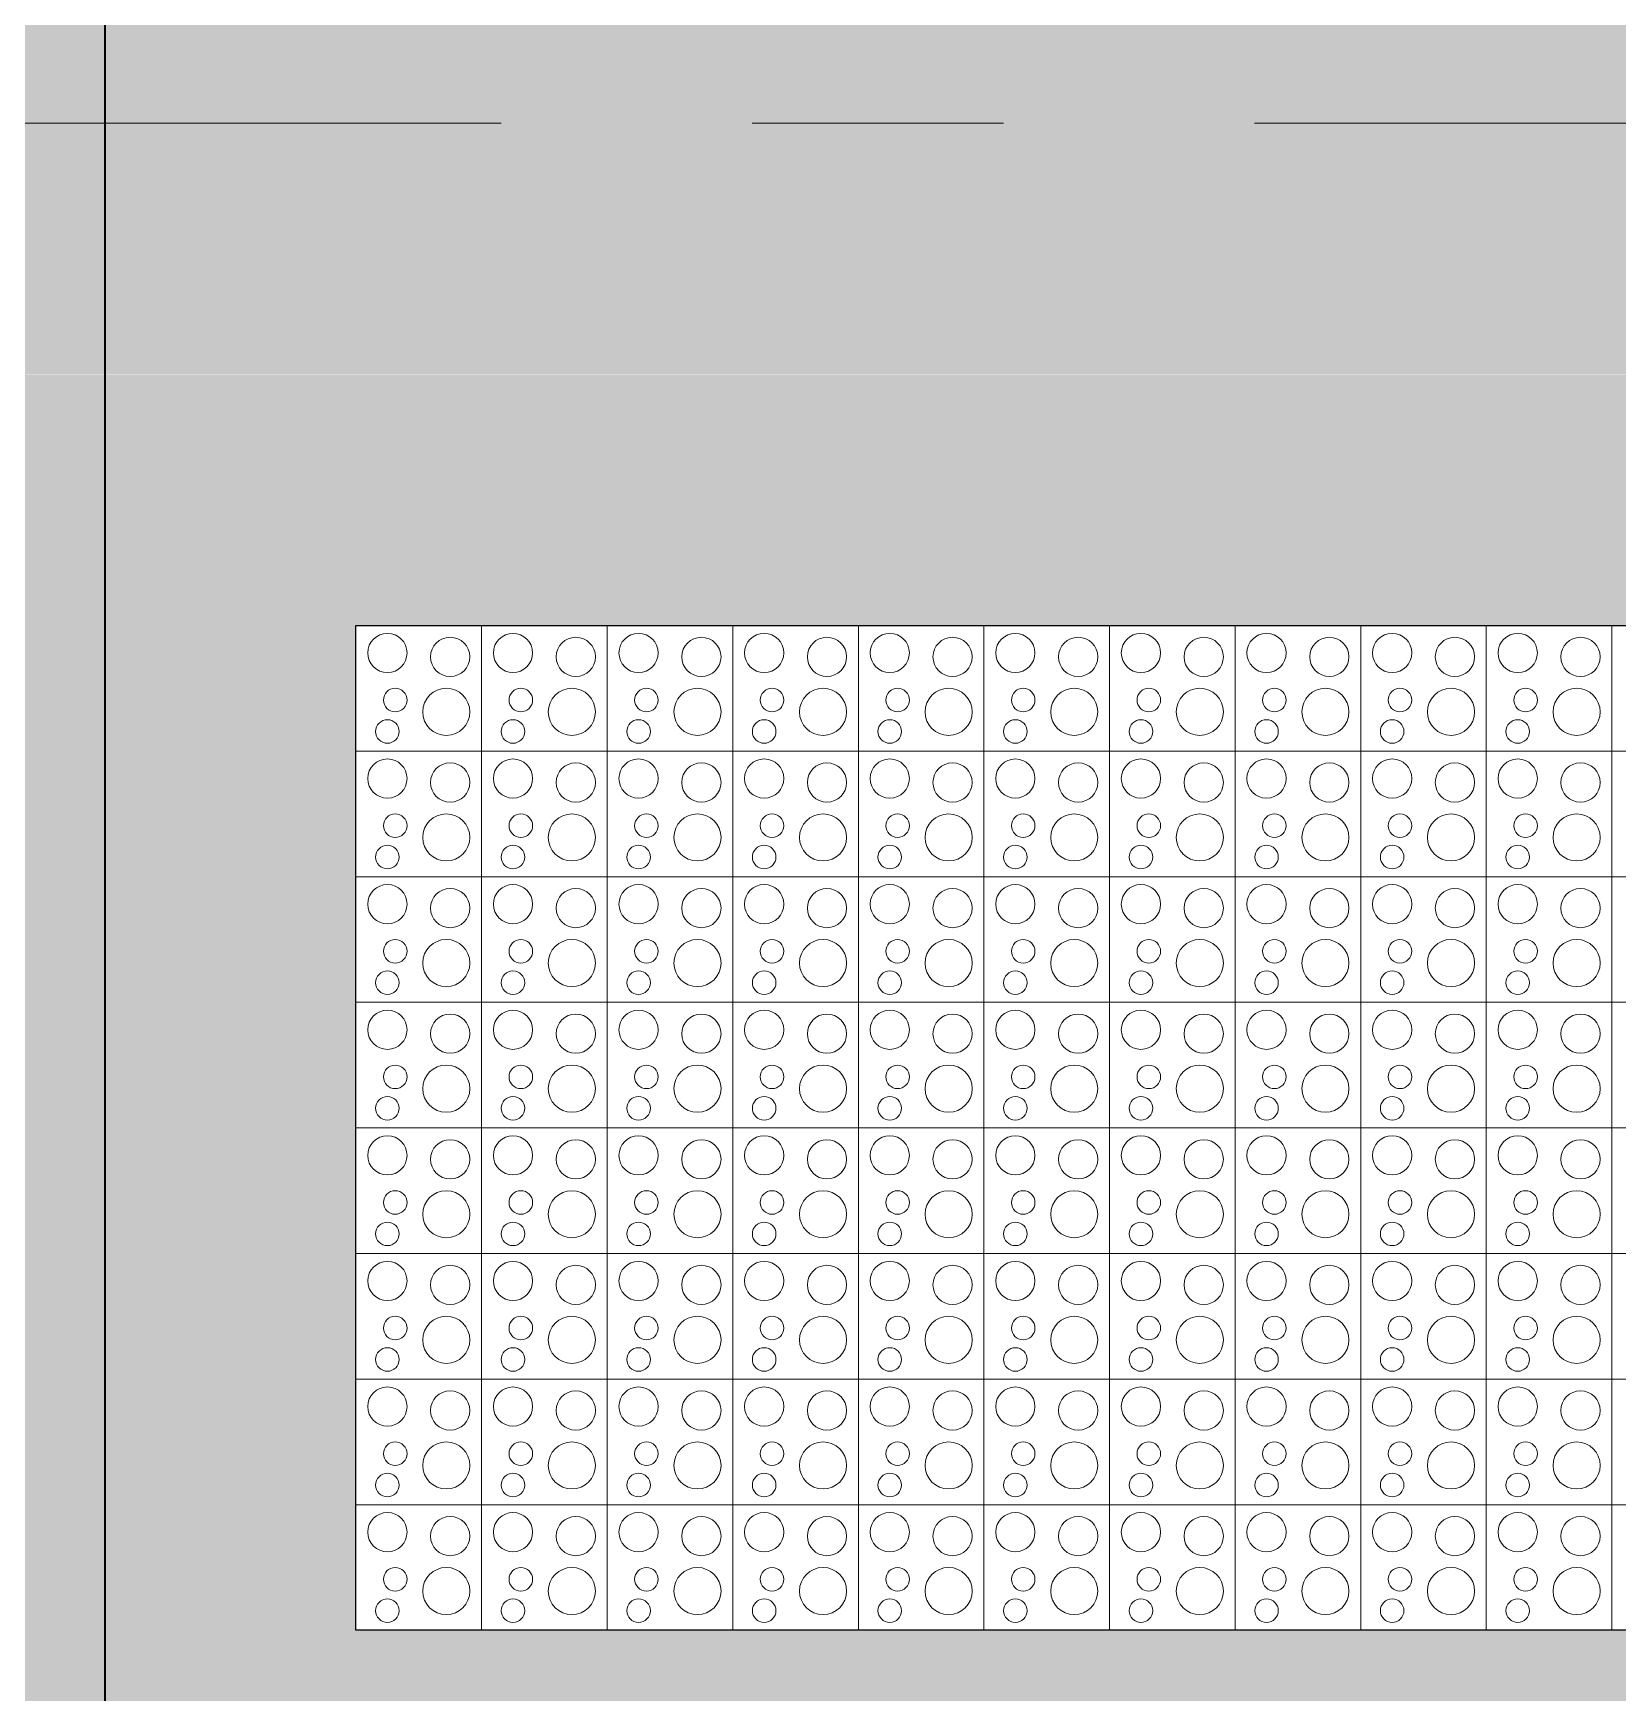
# Model space of a CAD drawing. Header units: inches. Extents: x 6 to 15224, y -733 to 6300.
# Drawn here: x 9527.6 to 9628.5, y 5121 to 5226.7 of the extents above; entities that cross this region are included whole.
import ezdxf

# ---------------------------------------------------------------- set-up
doc = ezdxf.new("R2010")
doc.units = ezdxf.units.IN
doc.header["$MEASUREMENT"] = 0
doc.linetypes.add('Center 1_2_', pattern=[112, 64, -16, 16, -16])
for name, color, linetype, lineweight in [('A-DETL', 90, 'Continuous', 13), ('A-FLOR-LEVL', 51, 'Continuous', 13), ('A-GLAZ', 151, 'Continuous', 25), ('A-WALL', 113, 'Continuous', 25), ('A-WALL-PATT', 111, 'Continuous', 25)]:
    doc.layers.add(name, color=color, linetype=linetype, lineweight=lineweight)

# ---------------------------------------------------------------- blocks, each defined once
blk = doc.blocks.new('WD Breeze Block-TS - 8x20-20234106-EAST ELEVATION')
at = {"layer": 'A-GLAZ', "lineweight": 13}
for p, q in [((678, 5181), (678, 5189)), ((678, 5189), (678, 5181)), ((686, 5181), (686, 5189)), ((686, 5189), (686, 5181)), ((694, 5181), (694, 5189)), ((694, 5189), (694, 5181)), ((702, 5181), (702, 5189)), ((702, 5189), (702, 5181)), ((710, 5181), (710, 5189)), ((710, 5189), (710, 5181)), ((718, 5181), (718, 5189)), ((718, 5189), (718, 5181)), ((726, 5181), (726, 5189)), ((726, 5189), (726, 5181)), ((734, 5181), (734, 5189)), ((734, 5189), (734, 5181)), ((742, 5181), (742, 5189)), ((742, 5189), (742, 5181)), ((750, 5181), (750, 5189)), ((750, 5189), (750, 5181)), ((678, 5181), (670, 5181)), ((670, 5181), (678, 5181)), ((686, 5181), (678, 5181)), ((678, 5173), (678, 5181)), ((678, 5181), (686, 5181)), ((678, 5181), (678, 5173)), ((694, 5181), (686, 5181)), ((686, 5173), (686, 5181)), ((686, 5181), (694, 5181)), ((686, 5181), (686, 5173)), ((702, 5181), (694, 5181)), ((694, 5173), (694, 5181)), ((694, 5181), (702, 5181)), ((694, 5181), (694, 5173)), ((710, 5181), (702, 5181)), ((702, 5173), (702, 5181)), ((702, 5181), (710, 5181)), ((702, 5181), (702, 5173)), ((718, 5181), (710, 5181)), ((710, 5173), (710, 5181)), ((710, 5181), (718, 5181)), ((710, 5181), (710, 5173)), ((726, 5181), (718, 5181)), ((718, 5173), (718, 5181)), ((718, 5181), (726, 5181)), ((718, 5181), (718, 5173)), ((734, 5181), (726, 5181)), ((726, 5173), (726, 5181)), ((726, 5181), (734, 5181)), ((726, 5181), (726, 5173)), ((742, 5181), (734, 5181)), ((734, 5173), (734, 5181)), ((734, 5181), (742, 5181)), ((734, 5181), (734, 5173)), ((750, 5181), (742, 5181)), ((742, 5173), (742, 5181)), ((742, 5181), (750, 5181)), ((742, 5181), (742, 5173)), ((750, 5173), (750, 5181)), ((758, 5181), (750, 5181)), ((750, 5181), (758, 5181)), ((750, 5181), (750, 5173)), ((678, 5173), (670, 5173)), ((670, 5173), (678, 5173)), ((686, 5173), (678, 5173)), ((678, 5165), (678, 5173)), ((678, 5173), (686, 5173)), ((678, 5173), (678, 5165)), ((694, 5173), (686, 5173)), ((686, 5165), (686, 5173)), ((686, 5173), (694, 5173)), ((686, 5173), (686, 5165)), ((702, 5173), (694, 5173)), ((694, 5165), (694, 5173)), ((694, 5173), (702, 5173)), ((694, 5173), (694, 5165)), ((710, 5173), (702, 5173)), ((702, 5165), (702, 5173)), ((702, 5173), (710, 5173)), ((702, 5173), (702, 5165)), ((718, 5173), (710, 5173)), ((710, 5165), (710, 5173)), ((710, 5173), (718, 5173)), ((710, 5173), (710, 5165)), ((726, 5173), (718, 5173)), ((718, 5165), (718, 5173)), ((718, 5173), (726, 5173)), ((718, 5173), (718, 5165)), ((734, 5173), (726, 5173)), ((726, 5165), (726, 5173)), ((726, 5173), (734, 5173)), ((726, 5173), (726, 5165)), ((742, 5173), (734, 5173)), ((734, 5165), (734, 5173)), ((734, 5173), (742, 5173)), ((734, 5173), (734, 5165)), ((750, 5173), (742, 5173)), ((742, 5165), (742, 5173)), ((742, 5173), (750, 5173)), ((742, 5173), (742, 5165)), ((750, 5165), (750, 5173)), ((758, 5173), (750, 5173)), ((750, 5173), (758, 5173)), ((750, 5173), (750, 5165)), ((678, 5165), (670, 5165)), ((670, 5165), (678, 5165)), ((686, 5165), (678, 5165)), ((678, 5157), (678, 5165)), ((678, 5165), (686, 5165)), ((678, 5165), (678, 5157)), ((694, 5165), (686, 5165)), ((686, 5157), (686, 5165)), ((686, 5165), (694, 5165)), ((686, 5165), (686, 5157)), ((702, 5165), (694, 5165)), ((694, 5157), (694, 5165)), ((694, 5165), (702, 5165)), ((694, 5165), (694, 5157)), ((710, 5165), (702, 5165)), ((702, 5157), (702, 5165)), ((702, 5165), (710, 5165)), ((702, 5165), (702, 5157)), ((718, 5165), (710, 5165)), ((710, 5157), (710, 5165)), ((710, 5165), (718, 5165)), ((710, 5165), (710, 5157)), ((726, 5165), (718, 5165)), ((718, 5157), (718, 5165)), ((718, 5165), (726, 5165)), ((718, 5165), (718, 5157)), ((734, 5165), (726, 5165)), ((726, 5157), (726, 5165)), ((726, 5165), (734, 5165)), ((726, 5165), (726, 5157)), ((742, 5165), (734, 5165)), ((734, 5157), (734, 5165)), ((734, 5165), (742, 5165)), ((734, 5165), (734, 5157)), ((750, 5165), (742, 5165)), ((742, 5157), (742, 5165)), ((742, 5165), (750, 5165)), ((742, 5165), (742, 5157)), ((750, 5157), (750, 5165)), ((758, 5165), (750, 5165)), ((750, 5165), (758, 5165)), ((750, 5165), (750, 5157)), ((678, 5157), (670, 5157)), ((670, 5157), (678, 5157)), ((686, 5157), (678, 5157)), ((678, 5149), (678, 5157)), ((678, 5157), (686, 5157)), ((678, 5157), (678, 5149)), ((694, 5157), (686, 5157)), ((686, 5149), (686, 5157)), ((686, 5157), (694, 5157)), ((686, 5157), (686, 5149)), ((702, 5157), (694, 5157)), ((694, 5149), (694, 5157)), ((694, 5157), (702, 5157)), ((694, 5157), (694, 5149)), ((710, 5157), (702, 5157)), ((702, 5149), (702, 5157)), ((702, 5157), (710, 5157)), ((702, 5157), (702, 5149)), ((718, 5157), (710, 5157)), ((710, 5149), (710, 5157)), ((710, 5157), (718, 5157)), ((710, 5157), (710, 5149)), ((726, 5157), (718, 5157)), ((718, 5149), (718, 5157)), ((718, 5157), (726, 5157)), ((718, 5157), (718, 5149)), ((734, 5157), (726, 5157)), ((726, 5149), (726, 5157)), ((726, 5157), (734, 5157)), ((726, 5157), (726, 5149)), ((742, 5157), (734, 5157)), ((734, 5149), (734, 5157)), ((734, 5157), (742, 5157)), ((734, 5157), (734, 5149)), ((750, 5157), (742, 5157)), ((742, 5149), (742, 5157)), ((742, 5157), (750, 5157)), ((742, 5157), (742, 5149)), ((750, 5149), (750, 5157)), ((758, 5157), (750, 5157)), ((750, 5157), (758, 5157)), ((750, 5157), (750, 5149)), ((678, 5149), (670, 5149)), ((670, 5149), (678, 5149)), ((686, 5149), (678, 5149)), ((678, 5141), (678, 5149)), ((678, 5149), (686, 5149)), ((678, 5149), (678, 5141)), ((694, 5149), (686, 5149)), ((686, 5141), (686, 5149)), ((686, 5149), (694, 5149)), ((686, 5149), (686, 5141)), ((702, 5149), (694, 5149)), ((694, 5141), (694, 5149)), ((694, 5149), (702, 5149)), ((694, 5149), (694, 5141)), ((710, 5149), (702, 5149)), ((702, 5141), (702, 5149)), ((702, 5149), (710, 5149)), ((702, 5149), (702, 5141)), ((718, 5149), (710, 5149)), ((710, 5141), (710, 5149)), ((710, 5149), (718, 5149)), ((710, 5149), (710, 5141)), ((726, 5149), (718, 5149)), ((718, 5141), (718, 5149)), ((718, 5149), (726, 5149)), ((718, 5149), (718, 5141)), ((734, 5149), (726, 5149)), ((726, 5141), (726, 5149)), ((726, 5149), (734, 5149)), ((726, 5149), (726, 5141)), ((742, 5149), (734, 5149)), ((734, 5141), (734, 5149)), ((734, 5149), (742, 5149)), ((734, 5149), (734, 5141)), ((750, 5149), (742, 5149)), ((742, 5141), (742, 5149)), ((742, 5149), (750, 5149)), ((742, 5149), (742, 5141)), ((750, 5141), (750, 5149)), ((758, 5149), (750, 5149)), ((750, 5149), (758, 5149)), ((750, 5149), (750, 5141)), ((678, 5141), (670, 5141)), ((670, 5141), (678, 5141)), ((686, 5141), (678, 5141)), ((678, 5133), (678, 5141)), ((678, 5141), (686, 5141)), ((678, 5141), (678, 5133)), ((694, 5141), (686, 5141)), ((686, 5133), (686, 5141)), ((686, 5141), (694, 5141)), ((686, 5141), (686, 5133)), ((702, 5141), (694, 5141)), ((694, 5133), (694, 5141)), ((694, 5141), (702, 5141)), ((694, 5141), (694, 5133)), ((710, 5141), (702, 5141)), ((702, 5133), (702, 5141)), ((702, 5141), (710, 5141)), ((702, 5141), (702, 5133)), ((718, 5141), (710, 5141)), ((710, 5133), (710, 5141)), ((710, 5141), (718, 5141)), ((710, 5141), (710, 5133)), ((726, 5141), (718, 5141)), ((718, 5133), (718, 5141)), ((718, 5141), (726, 5141)), ((718, 5141), (718, 5133)), ((734, 5141), (726, 5141)), ((726, 5133), (726, 5141)), ((726, 5141), (734, 5141)), ((726, 5141), (726, 5133)), ((742, 5141), (734, 5141)), ((734, 5133), (734, 5141)), ((734, 5141), (742, 5141)), ((734, 5141), (734, 5133)), ((750, 5141), (742, 5141)), ((742, 5133), (742, 5141)), ((742, 5141), (750, 5141)), ((742, 5141), (742, 5133)), ((750, 5133), (750, 5141)), ((758, 5141), (750, 5141)), ((750, 5141), (758, 5141)), ((750, 5141), (750, 5133)), ((678, 5133), (670, 5133)), ((670, 5133), (678, 5133)), ((686, 5133), (678, 5133)), ((678, 5125), (678, 5133)), ((678, 5133), (686, 5133)), ((678, 5133), (678, 5125)), ((694, 5133), (686, 5133)), ((686, 5125), (686, 5133)), ((686, 5133), (694, 5133)), ((686, 5133), (686, 5125)), ((702, 5133), (694, 5133)), ((694, 5125), (694, 5133)), ((694, 5133), (702, 5133)), ((694, 5133), (694, 5125)), ((710, 5133), (702, 5133)), ((702, 5125), (702, 5133)), ((702, 5133), (710, 5133)), ((702, 5133), (702, 5125)), ((718, 5133), (710, 5133)), ((710, 5125), (710, 5133)), ((710, 5133), (718, 5133)), ((710, 5133), (710, 5125)), ((726, 5133), (718, 5133)), ((718, 5125), (718, 5133)), ((718, 5133), (726, 5133)), ((718, 5133), (718, 5125)), ((734, 5133), (726, 5133)), ((726, 5125), (726, 5133)), ((726, 5133), (734, 5133)), ((726, 5133), (726, 5125)), ((742, 5133), (734, 5133)), ((734, 5125), (734, 5133)), ((734, 5133), (742, 5133)), ((734, 5133), (734, 5125)), ((750, 5133), (742, 5133)), ((742, 5125), (742, 5133)), ((742, 5133), (750, 5133)), ((742, 5133), (742, 5125)), ((750, 5125), (750, 5133)), ((758, 5133), (750, 5133)), ((750, 5133), (758, 5133)), ((750, 5133), (750, 5125))]:
    blk.add_line(p, q, dxfattribs=at)
for centre, radius, start, end in [((672, 5187.25), 1.25, 0, 180), ((676, 5187), 1.25, 0, 180), ((680, 5187.25), 1.25, 0, 180), ((684, 5187), 1.25, 0, 180), ((688, 5187.25), 1.25, 0, 180), ((692, 5187), 1.25, 0, 180), ((696, 5187.25), 1.25, 0, 180), ((700, 5187), 1.25, 0, 180), ((704, 5187.25), 1.25, 0, 180), ((708, 5187), 1.25, 0, 180), ((712, 5187.25), 1.25, 0, 180), ((716, 5187), 1.25, 0, 180), ((720, 5187.25), 1.25, 0, 180), ((724, 5187), 1.25, 0, 180), ((728, 5187.25), 1.25, 0, 180), ((732, 5187), 1.25, 0, 180), ((736, 5187.25), 1.25, 0, 180), ((740, 5187), 1.25, 360, 180), ((744, 5187.25), 1.25, 0, 180), ((748, 5187), 1.25, 0, 180), ((672, 5187.25), 1.25, 180, 0), ((680, 5187.25), 1.25, 180, 0), ((688, 5187.25), 1.25, 180, 0), ((696, 5187.25), 1.25, 180, 0), ((704, 5187.25), 1.25, 180, 0), ((712, 5187.25), 1.25, 180, 0), ((720, 5187.25), 1.25, 180, 0), ((728, 5187.25), 1.25, 180, 0), ((736, 5187.25), 1.25, 180, 0), ((744, 5187.25), 1.25, 180, 0), ((676, 5187), 1.25, 180, 0), ((684, 5187), 1.25, 180, 0), ((692, 5187), 1.25, 180, 0), ((700, 5187), 1.25, 180, 0), ((708, 5187), 1.25, 180, 0), ((716, 5187), 1.25, 180, 0), ((724, 5187), 1.25, 180, 0), ((732, 5187), 1.25, 180, 0), ((740, 5187), 1.25, 180, 0), ((748, 5187), 1.25, 180, 0), ((672.5, 5184.25), 0.75, 0, 180), ((675.75, 5183.5), 1.5, 0, 180), ((680.5, 5184.25), 0.75, 0, 180), ((683.75, 5183.5), 1.5, 0, 180), ((688.5, 5184.25), 0.75, 0, 180), ((691.75, 5183.5), 1.5, 0, 180), ((696.5, 5184.25), 0.75, 0, 180), ((699.75, 5183.5), 1.5, 0, 180), ((704.5, 5184.25), 0.75, 0, 180), ((707.75, 5183.5), 1.5, 0, 180), ((712.5, 5184.25), 0.75, 0, 180), ((715.75, 5183.5), 1.5, 0, 180), ((720.5, 5184.25), 0.75, 0, 180), ((723.75, 5183.5), 1.5, 0, 180), ((728.5, 5184.25), 0.75, 0, 180), ((731.75, 5183.5), 1.5, 0, 180), ((736.5, 5184.25), 0.75, 0, 180), ((739.75, 5183.5), 1.5, 0, 180), ((744.5, 5184.25), 0.75, 0, 180), ((747.75, 5183.5), 1.5, 0, 180), ((672.5, 5184.25), 0.75, 180, 0), ((680.5, 5184.25), 0.75, 180, 0), ((688.5, 5184.25), 0.75, 180, 0), ((696.5, 5184.25), 0.75, 180, 0), ((704.5, 5184.25), 0.75, 180, 0), ((712.5, 5184.25), 0.75, 180, 0), ((720.5, 5184.25), 0.75, 180, 0), ((728.5, 5184.25), 0.75, 180, 0), ((736.5, 5184.25), 0.75, 180, 0), ((744.5, 5184.25), 0.75, 180, 0), ((672, 5182.25), 0.75, 0, 180), ((675.75, 5183.5), 1.5, 180, 0), ((680, 5182.25), 0.75, 0, 180), ((683.75, 5183.5), 1.5, 180, 0), ((688, 5182.25), 0.75, 0, 180), ((691.75, 5183.5), 1.5, 180, 0), ((696, 5182.25), 0.75, 0, 180), ((699.75, 5183.5), 1.5, 180, 0), ((704, 5182.25), 0.75, 0, 180), ((707.75, 5183.5), 1.5, 180, 0), ((712, 5182.25), 0.75, 0, 180), ((715.75, 5183.5), 1.5, 180, 0), ((720, 5182.25), 0.75, 0, 180), ((723.75, 5183.5), 1.5, 180, 0), ((728, 5182.25), 0.75, 0, 180), ((731.75, 5183.5), 1.5, 180, 0), ((736, 5182.25), 0.75, 0, 180), ((739.75, 5183.5), 1.5, 180, 0), ((744, 5182.25), 0.75, 0, 180), ((747.75, 5183.5), 1.5, 180, 0), ((672, 5182.25), 0.75, 180, 0), ((680, 5182.25), 0.75, 180, 0), ((688, 5182.25), 0.75, 180, 0), ((696, 5182.25), 0.75, 180, 0), ((704, 5182.25), 0.75, 180, 0), ((712, 5182.25), 0.75, 180, 0), ((720, 5182.25), 0.75, 180, 0), ((728, 5182.25), 0.75, 180, 0), ((736, 5182.25), 0.75, 180, 0), ((744, 5182.25), 0.75, 180, 0), ((672, 5179.25), 1.25, 0, 180), ((676, 5179), 1.25, 0, 180), ((680, 5179.25), 1.25, 0, 180), ((684, 5179), 1.25, 0, 180), ((688, 5179.25), 1.25, 0, 180), ((692, 5179), 1.25, 0, 180), ((696, 5179.25), 1.25, 0, 180), ((700, 5179), 1.25, 0, 180), ((704, 5179.25), 1.25, 0, 180), ((708, 5179), 1.25, 0, 180), ((712, 5179.25), 1.25, 0, 180), ((716, 5179), 1.25, 0, 180), ((720, 5179.25), 1.25, 0, 180), ((724, 5179), 1.25, 0, 180), ((728, 5179.25), 1.25, 0, 180), ((732, 5179), 1.25, 0, 180), ((736, 5179.25), 1.25, 0, 180), ((740, 5179), 1.25, 360, 180), ((744, 5179.25), 1.25, 0, 180), ((748, 5179), 1.25, 0, 180), ((672, 5179.25), 1.25, 180, 0), ((676, 5179), 1.25, 180, 0), ((680, 5179.25), 1.25, 180, 0), ((684, 5179), 1.25, 180, 0), ((688, 5179.25), 1.25, 180, 0), ((692, 5179), 1.25, 180, 0), ((696, 5179.25), 1.25, 180, 0), ((700, 5179), 1.25, 180, 0), ((704, 5179.25), 1.25, 180, 0), ((708, 5179), 1.25, 180, 0), ((712, 5179.25), 1.25, 180, 0), ((716, 5179), 1.25, 180, 0), ((720, 5179.25), 1.25, 180, 0), ((724, 5179), 1.25, 180, 0), ((728, 5179.25), 1.25, 180, 0), ((732, 5179), 1.25, 180, 0), ((736, 5179.25), 1.25, 180, 0), ((740, 5179), 1.25, 180, 0), ((744, 5179.25), 1.25, 180, 0), ((748, 5179), 1.25, 180, 0), ((672.5, 5176.25), 0.75, 0, 180), ((675.75, 5175.5), 1.5, 0, 180), ((680.5, 5176.25), 0.75, 0, 180), ((683.75, 5175.5), 1.5, 0, 180), ((688.5, 5176.25), 0.75, 0, 180), ((691.75, 5175.5), 1.5, 0, 180), ((696.5, 5176.25), 0.75, 0, 180), ((699.75, 5175.5), 1.5, 0, 180), ((704.5, 5176.25), 0.75, 0, 180), ((707.75, 5175.5), 1.5, 0, 180), ((712.5, 5176.25), 0.75, 0, 180), ((715.75, 5175.5), 1.5, 0, 180), ((720.5, 5176.25), 0.75, 0, 180), ((723.75, 5175.5), 1.5, 0, 180), ((728.5, 5176.25), 0.75, 0, 180), ((731.75, 5175.5), 1.5, 0, 180), ((736.5, 5176.25), 0.75, 0, 180), ((739.75, 5175.5), 1.5, 0, 180), ((744.5, 5176.25), 0.75, 0, 180), ((747.75, 5175.5), 1.5, 0, 180), ((672.5, 5176.25), 0.75, 180, 0), ((675.75, 5175.5), 1.5, 180, 0), ((680.5, 5176.25), 0.75, 180, 0), ((683.75, 5175.5), 1.5, 180, 0), ((688.5, 5176.25), 0.75, 180, 0), ((691.75, 5175.5), 1.5, 180, 0), ((696.5, 5176.25), 0.75, 180, 0), ((699.75, 5175.5), 1.5, 180, 0), ((704.5, 5176.25), 0.75, 180, 0), ((707.75, 5175.5), 1.5, 180, 0), ((712.5, 5176.25), 0.75, 180, 0), ((715.75, 5175.5), 1.5, 180, 0), ((720.5, 5176.25), 0.75, 180, 0), ((723.75, 5175.5), 1.5, 180, 0), ((728.5, 5176.25), 0.75, 180, 0), ((731.75, 5175.5), 1.5, 180, 0), ((736.5, 5176.25), 0.75, 180, 0), ((739.75, 5175.5), 1.5, 180, 0), ((744.5, 5176.25), 0.75, 180, 0), ((747.75, 5175.5), 1.5, 180, 0), ((672, 5174.25), 0.75, 0, 180), ((680, 5174.25), 0.75, 0, 180), ((688, 5174.25), 0.75, 0, 180), ((696, 5174.25), 0.75, 0, 180), ((704, 5174.25), 0.75, 0, 180), ((712, 5174.25), 0.75, 0, 180), ((720, 5174.25), 0.75, 0, 180), ((728, 5174.25), 0.75, 0, 180), ((736, 5174.25), 0.75, 0, 180), ((744, 5174.25), 0.75, 0, 180), ((672, 5174.25), 0.75, 180, 0), ((680, 5174.25), 0.75, 180, 0), ((688, 5174.25), 0.75, 180, 0), ((696, 5174.25), 0.75, 180, 0), ((704, 5174.25), 0.75, 180, 0), ((712, 5174.25), 0.75, 180, 0), ((720, 5174.25), 0.75, 180, 0), ((728, 5174.25), 0.75, 180, 0), ((736, 5174.25), 0.75, 180, 0), ((744, 5174.25), 0.75, 180, 0), ((672, 5171.25), 1.25, 0, 180), ((680, 5171.25), 1.25, 0, 180), ((688, 5171.25), 1.25, 0, 180), ((696, 5171.25), 1.25, 0, 180), ((704, 5171.25), 1.25, 0, 180), ((712, 5171.25), 1.25, 0, 180), ((720, 5171.25), 1.25, 0, 180), ((728, 5171.25), 1.25, 0, 180), ((736, 5171.25), 1.25, 0, 180), ((744, 5171.25), 1.25, 0, 180), ((672, 5171.25), 1.25, 180, 0), ((676, 5171), 1.25, 0, 180), ((680, 5171.25), 1.25, 180, 0), ((684, 5171), 1.25, 0, 180), ((688, 5171.25), 1.25, 180, 0), ((692, 5171), 1.25, 0, 180), ((696, 5171.25), 1.25, 180, 0), ((700, 5171), 1.25, 0, 180), ((704, 5171.25), 1.25, 180, 0), ((708, 5171), 1.25, 0, 180), ((712, 5171.25), 1.25, 180, 0), ((716, 5171), 1.25, 0, 180), ((720, 5171.25), 1.25, 180, 0), ((724, 5171), 1.25, 0, 180), ((728, 5171.25), 1.25, 180, 0), ((732, 5171), 1.25, 0, 180), ((736, 5171.25), 1.25, 180, 0), ((740, 5171), 1.25, 360, 180), ((744, 5171.25), 1.25, 180, 0), ((748, 5171), 1.25, 0, 180), ((676, 5171), 1.25, 180, 0), ((684, 5171), 1.25, 180, 0), ((692, 5171), 1.25, 180, 0), ((700, 5171), 1.25, 180, 0), ((708, 5171), 1.25, 180, 0), ((716, 5171), 1.25, 180, 0), ((724, 5171), 1.25, 180, 0), ((732, 5171), 1.25, 180, 0), ((740, 5171), 1.25, 180, 0), ((748, 5171), 1.25, 180, 0), ((672.5, 5168.25), 0.75, 0, 180), ((672.5, 5168.25), 0.75, 180, 0), ((675.75, 5167.5), 1.5, 0, 180), ((680.5, 5168.25), 0.75, 0, 180), ((680.5, 5168.25), 0.75, 180, 0), ((683.75, 5167.5), 1.5, 0, 180), ((688.5, 5168.25), 0.75, 0, 180), ((688.5, 5168.25), 0.75, 180, 0), ((691.75, 5167.5), 1.5, 0, 180), ((696.5, 5168.25), 0.75, 0, 180), ((696.5, 5168.25), 0.75, 180, 0), ((699.75, 5167.5), 1.5, 0, 180), ((704.5, 5168.25), 0.75, 0, 180), ((704.5, 5168.25), 0.75, 180, 0), ((707.75, 5167.5), 1.5, 0, 180), ((712.5, 5168.25), 0.75, 0, 180), ((712.5, 5168.25), 0.75, 180, 0), ((715.75, 5167.5), 1.5, 0, 180), ((720.5, 5168.25), 0.75, 0, 180), ((720.5, 5168.25), 0.75, 180, 0), ((723.75, 5167.5), 1.5, 0, 180), ((728.5, 5168.25), 0.75, 0, 180), ((728.5, 5168.25), 0.75, 180, 0), ((731.75, 5167.5), 1.5, 0, 180), ((736.5, 5168.25), 0.75, 0, 180), ((736.5, 5168.25), 0.75, 180, 0), ((739.75, 5167.5), 1.5, 0, 180), ((744.5, 5168.25), 0.75, 0, 180), ((744.5, 5168.25), 0.75, 180, 0), ((747.75, 5167.5), 1.5, 0, 180), ((675.75, 5167.5), 1.5, 180, 0), ((683.75, 5167.5), 1.5, 180, 0), ((691.75, 5167.5), 1.5, 180, 0), ((699.75, 5167.5), 1.5, 180, 0), ((707.75, 5167.5), 1.5, 180, 0), ((715.75, 5167.5), 1.5, 180, 0), ((723.75, 5167.5), 1.5, 180, 0), ((731.75, 5167.5), 1.5, 180, 0), ((739.75, 5167.5), 1.5, 180, 0), ((747.75, 5167.5), 1.5, 180, 0), ((672, 5166.25), 0.75, 0, 180), ((672, 5166.25), 0.75, 180, 0), ((680, 5166.25), 0.75, 0, 180), ((680, 5166.25), 0.75, 180, 0), ((688, 5166.25), 0.75, 0, 180), ((688, 5166.25), 0.75, 180, 0), ((696, 5166.25), 0.75, 0, 180), ((696, 5166.25), 0.75, 180, 0), ((704, 5166.25), 0.75, 0, 180), ((704, 5166.25), 0.75, 180, 0), ((712, 5166.25), 0.75, 0, 180), ((712, 5166.25), 0.75, 180, 0), ((720, 5166.25), 0.75, 0, 180), ((720, 5166.25), 0.75, 180, 0), ((728, 5166.25), 0.75, 0, 180), ((728, 5166.25), 0.75, 180, 0), ((736, 5166.25), 0.75, 0, 180), ((736, 5166.25), 0.75, 180, 0), ((744, 5166.25), 0.75, 0, 180), ((744, 5166.25), 0.75, 180, 0), ((672, 5163.25), 1.25, 0, 180), ((676, 5163), 1.25, 0, 180), ((680, 5163.25), 1.25, 0, 180), ((684, 5163), 1.25, 0, 180), ((688, 5163.25), 1.25, 0, 180), ((692, 5163), 1.25, 0, 180), ((696, 5163.25), 1.25, 0, 180), ((700, 5163), 1.25, 0, 180), ((704, 5163.25), 1.25, 0, 180), ((708, 5163), 1.25, 0, 180), ((712, 5163.25), 1.25, 0, 180), ((716, 5163), 1.25, 0, 180), ((720, 5163.25), 1.25, 0, 180), ((724, 5163), 1.25, 0, 180), ((728, 5163.25), 1.25, 0, 180), ((732, 5163), 1.25, 0, 180), ((736, 5163.25), 1.25, 0, 180), ((740, 5163), 1.25, 360, 180), ((744, 5163.25), 1.25, 0, 180), ((748, 5163), 1.25, 0, 180), ((672, 5163.25), 1.25, 180, 0), ((676, 5163), 1.25, 180, 0), ((680, 5163.25), 1.25, 180, 0), ((684, 5163), 1.25, 180, 0), ((688, 5163.25), 1.25, 180, 0), ((692, 5163), 1.25, 180, 0), ((696, 5163.25), 1.25, 180, 0), ((700, 5163), 1.25, 180, 0), ((704, 5163.25), 1.25, 180, 0), ((708, 5163), 1.25, 180, 0), ((712, 5163.25), 1.25, 180, 0), ((716, 5163), 1.25, 180, 0), ((720, 5163.25), 1.25, 180, 0), ((724, 5163), 1.25, 180, 0), ((728, 5163.25), 1.25, 180, 0), ((732, 5163), 1.25, 180, 0), ((736, 5163.25), 1.25, 180, 0), ((740, 5163), 1.25, 180, 0), ((744, 5163.25), 1.25, 180, 0), ((748, 5163), 1.25, 180, 0), ((672.5, 5160.25), 0.75, 0, 180), ((675.75, 5159.5), 1.5, 0, 180), ((680.5, 5160.25), 0.75, 0, 180), ((683.75, 5159.5), 1.5, 0, 180), ((688.5, 5160.25), 0.75, 0, 180), ((691.75, 5159.5), 1.5, 0, 180), ((696.5, 5160.25), 0.75, 0, 180), ((699.75, 5159.5), 1.5, 0, 180), ((704.5, 5160.25), 0.75, 0, 180), ((707.75, 5159.5), 1.5, 0, 180), ((712.5, 5160.25), 0.75, 0, 180), ((715.75, 5159.5), 1.5, 0, 180), ((720.5, 5160.25), 0.75, 0, 180), ((723.75, 5159.5), 1.5, 0, 180), ((728.5, 5160.25), 0.75, 0, 180), ((731.75, 5159.5), 1.5, 0, 180), ((736.5, 5160.25), 0.75, 0, 180), ((739.75, 5159.5), 1.5, 0, 180), ((744.5, 5160.25), 0.75, 0, 180), ((747.75, 5159.5), 1.5, 0, 180), ((672.5, 5160.25), 0.75, 180, 0), ((680.5, 5160.25), 0.75, 180, 0), ((688.5, 5160.25), 0.75, 180, 0), ((696.5, 5160.25), 0.75, 180, 0), ((704.5, 5160.25), 0.75, 180, 0), ((712.5, 5160.25), 0.75, 180, 0), ((720.5, 5160.25), 0.75, 180, 0), ((728.5, 5160.25), 0.75, 180, 0), ((736.5, 5160.25), 0.75, 180, 0), ((744.5, 5160.25), 0.75, 180, 0), ((672, 5158.25), 0.75, 0, 180), ((675.75, 5159.5), 1.5, 180, 0), ((680, 5158.25), 0.75, 0, 180), ((683.75, 5159.5), 1.5, 180, 0), ((688, 5158.25), 0.75, 0, 180), ((691.75, 5159.5), 1.5, 180, 0), ((696, 5158.25), 0.75, 0, 180), ((699.75, 5159.5), 1.5, 180, 0), ((704, 5158.25), 0.75, 0, 180), ((707.75, 5159.5), 1.5, 180, 0), ((712, 5158.25), 0.75, 0, 180), ((715.75, 5159.5), 1.5, 180, 0), ((720, 5158.25), 0.75, 0, 180), ((723.75, 5159.5), 1.5, 180, 0), ((728, 5158.25), 0.75, 0, 180), ((731.75, 5159.5), 1.5, 180, 0), ((736, 5158.25), 0.75, 0, 180), ((739.75, 5159.5), 1.5, 180, 0), ((744, 5158.25), 0.75, 0, 180), ((747.75, 5159.5), 1.5, 180, 0), ((672, 5158.25), 0.75, 180, 0), ((680, 5158.25), 0.75, 180, 0), ((688, 5158.25), 0.75, 180, 0), ((696, 5158.25), 0.75, 180, 0), ((704, 5158.25), 0.75, 180, 0), ((712, 5158.25), 0.75, 180, 0), ((720, 5158.25), 0.75, 180, 0), ((728, 5158.25), 0.75, 180, 0), ((736, 5158.25), 0.75, 180, 0), ((744, 5158.25), 0.75, 180, 0), ((672, 5155.25), 1.25, 0, 180), ((680, 5155.25), 1.25, 0, 180), ((688, 5155.25), 1.25, 0, 180), ((696, 5155.25), 1.25, 0, 180), ((704, 5155.25), 1.25, 0, 180), ((712, 5155.25), 1.25, 0, 180), ((720, 5155.25), 1.25, 0, 180), ((728, 5155.25), 1.25, 0, 180), ((736, 5155.25), 1.25, 0, 180), ((744, 5155.25), 1.25, 0, 180), ((676, 5155), 1.25, 0, 180), ((684, 5155), 1.25, 0, 180), ((692, 5155), 1.25, 0, 180), ((700, 5155), 1.25, 0, 180), ((708, 5155), 1.25, 0, 180), ((716, 5155), 1.25, 0, 180), ((724, 5155), 1.25, 0, 180), ((732, 5155), 1.25, 0, 180), ((740, 5155), 1.25, 360, 180), ((748, 5155), 1.25, 0, 180), ((672, 5155.25), 1.25, 180, 0), ((676, 5155), 1.25, 180, 0), ((680, 5155.25), 1.25, 180, 0), ((684, 5155), 1.25, 180, 0), ((688, 5155.25), 1.25, 180, 0), ((692, 5155), 1.25, 180, 0), ((696, 5155.25), 1.25, 180, 0), ((700, 5155), 1.25, 180, 0), ((704, 5155.25), 1.25, 180, 0), ((708, 5155), 1.25, 180, 0), ((712, 5155.25), 1.25, 180, 0), ((716, 5155), 1.25, 180, 0), ((720, 5155.25), 1.25, 180, 0), ((724, 5155), 1.25, 180, 0), ((728, 5155.25), 1.25, 180, 0), ((732, 5155), 1.25, 180, 0), ((736, 5155.25), 1.25, 180, 0), ((740, 5155), 1.25, 180, 0), ((744, 5155.25), 1.25, 180, 0), ((748, 5155), 1.25, 180, 0), ((672.5, 5152.25), 0.75, 0, 180), ((672.5, 5152.25), 0.75, 180, 0), ((675.75, 5151.5), 1.5, 0, 180), ((680.5, 5152.25), 0.75, 0, 180), ((680.5, 5152.25), 0.75, 180, 0), ((683.75, 5151.5), 1.5, 0, 180), ((688.5, 5152.25), 0.75, 0, 180), ((688.5, 5152.25), 0.75, 180, 0), ((691.75, 5151.5), 1.5, 0, 180), ((696.5, 5152.25), 0.75, 0, 180), ((696.5, 5152.25), 0.75, 180, 0), ((699.75, 5151.5), 1.5, 0, 180), ((704.5, 5152.25), 0.75, 0, 180), ((704.5, 5152.25), 0.75, 180, 0), ((707.75, 5151.5), 1.5, 0, 180), ((712.5, 5152.25), 0.75, 0, 180), ((712.5, 5152.25), 0.75, 180, 0), ((715.75, 5151.5), 1.5, 0, 180), ((720.5, 5152.25), 0.75, 0, 180), ((720.5, 5152.25), 0.75, 180, 0), ((723.75, 5151.5), 1.5, 0, 180), ((728.5, 5152.25), 0.75, 0, 180), ((728.5, 5152.25), 0.75, 180, 0), ((731.75, 5151.5), 1.5, 0, 180), ((736.5, 5152.25), 0.75, 0, 180), ((736.5, 5152.25), 0.75, 180, 0), ((739.75, 5151.5), 1.5, 0, 180), ((744.5, 5152.25), 0.75, 0, 180), ((744.5, 5152.25), 0.75, 180, 0), ((747.75, 5151.5), 1.5, 0, 180), ((675.75, 5151.5), 1.5, 180, 0), ((683.75, 5151.5), 1.5, 180, 0), ((691.75, 5151.5), 1.5, 180, 0), ((699.75, 5151.5), 1.5, 180, 0), ((707.75, 5151.5), 1.5, 180, 0), ((715.75, 5151.5), 1.5, 180, 0), ((723.75, 5151.5), 1.5, 180, 0), ((731.75, 5151.5), 1.5, 180, 0), ((739.75, 5151.5), 1.5, 180, 0), ((747.75, 5151.5), 1.5, 180, 0), ((672, 5150.25), 0.75, 0, 180), ((672, 5150.25), 0.75, 180, 0), ((680, 5150.25), 0.75, 0, 180), ((680, 5150.25), 0.75, 180, 0), ((688, 5150.25), 0.75, 0, 180), ((688, 5150.25), 0.75, 180, 0), ((696, 5150.25), 0.75, 0, 180), ((696, 5150.25), 0.75, 180, 0), ((704, 5150.25), 0.75, 0, 180), ((704, 5150.25), 0.75, 180, 0), ((712, 5150.25), 0.75, 0, 180), ((712, 5150.25), 0.75, 180, 0), ((720, 5150.25), 0.75, 0, 180), ((720, 5150.25), 0.75, 180, 0), ((728, 5150.25), 0.75, 0, 180), ((728, 5150.25), 0.75, 180, 0), ((736, 5150.25), 0.75, 0, 180), ((736, 5150.25), 0.75, 180, 0), ((744, 5150.25), 0.75, 0, 180), ((744, 5150.25), 0.75, 180, 0), ((672, 5147.25), 1.25, 0, 180), ((676, 5147), 1.25, 0, 180), ((680, 5147.25), 1.25, 0, 180), ((684, 5147), 1.25, 0, 180), ((688, 5147.25), 1.25, 0, 180), ((692, 5147), 1.25, 0, 180), ((696, 5147.25), 1.25, 0, 180), ((700, 5147), 1.25, 0, 180), ((704, 5147.25), 1.25, 0, 180), ((708, 5147), 1.25, 0, 180), ((712, 5147.25), 1.25, 0, 180), ((716, 5147), 1.25, 0, 180), ((720, 5147.25), 1.25, 0, 180), ((724, 5147), 1.25, 0, 180), ((728, 5147.25), 1.25, 0, 180), ((732, 5147), 1.25, 0, 180), ((736, 5147.25), 1.25, 0, 180), ((740, 5147), 1.25, 360, 180), ((744, 5147.25), 1.25, 0, 180), ((748, 5147), 1.25, 0, 180), ((672, 5147.25), 1.25, 180, 0), ((676, 5147), 1.25, 180, 0), ((680, 5147.25), 1.25, 180, 0), ((684, 5147), 1.25, 180, 0), ((688, 5147.25), 1.25, 180, 0), ((692, 5147), 1.25, 180, 0), ((696, 5147.25), 1.25, 180, 0), ((700, 5147), 1.25, 180, 0), ((704, 5147.25), 1.25, 180, 0), ((708, 5147), 1.25, 180, 0), ((712, 5147.25), 1.25, 180, 0), ((716, 5147), 1.25, 180, 0), ((720, 5147.25), 1.25, 180, 0), ((724, 5147), 1.25, 180, 0), ((728, 5147.25), 1.25, 180, 0), ((732, 5147), 1.25, 180, 0), ((736, 5147.25), 1.25, 180, 0), ((740, 5147), 1.25, 180, 0), ((744, 5147.25), 1.25, 180, 0), ((748, 5147), 1.25, 180, 0), ((672.5, 5144.25), 0.75, 0, 180), ((675.75, 5143.5), 1.5, 0, 180), ((680.5, 5144.25), 0.75, 0, 180), ((683.75, 5143.5), 1.5, 0, 180), ((688.5, 5144.25), 0.75, 0, 180), ((691.75, 5143.5), 1.5, 0, 180), ((696.5, 5144.25), 0.75, 0, 180), ((699.75, 5143.5), 1.5, 0, 180), ((704.5, 5144.25), 0.75, 0, 180), ((707.75, 5143.5), 1.5, 0, 180), ((712.5, 5144.25), 0.75, 0, 180), ((715.75, 5143.5), 1.5, 0, 180), ((720.5, 5144.25), 0.75, 0, 180), ((723.75, 5143.5), 1.5, 0, 180), ((728.5, 5144.25), 0.75, 0, 180), ((731.75, 5143.5), 1.5, 0, 180), ((736.5, 5144.25), 0.75, 0, 180), ((739.75, 5143.5), 1.5, 0, 180), ((744.5, 5144.25), 0.75, 0, 180), ((747.75, 5143.5), 1.5, 0, 180), ((672.5, 5144.25), 0.75, 180, 0), ((680.5, 5144.25), 0.75, 180, 0), ((688.5, 5144.25), 0.75, 180, 0), ((696.5, 5144.25), 0.75, 180, 0), ((704.5, 5144.25), 0.75, 180, 0), ((712.5, 5144.25), 0.75, 180, 0), ((720.5, 5144.25), 0.75, 180, 0), ((728.5, 5144.25), 0.75, 180, 0), ((736.5, 5144.25), 0.75, 180, 0), ((744.5, 5144.25), 0.75, 180, 0), ((672, 5142.25), 0.75, 0, 180), ((675.75, 5143.5), 1.5, 180, 0), ((680, 5142.25), 0.75, 0, 180), ((683.75, 5143.5), 1.5, 180, 0), ((688, 5142.25), 0.75, 0, 180), ((691.75, 5143.5), 1.5, 180, 0), ((696, 5142.25), 0.75, 0, 180), ((699.75, 5143.5), 1.5, 180, 0), ((704, 5142.25), 0.75, 0, 180), ((707.75, 5143.5), 1.5, 180, 0), ((712, 5142.25), 0.75, 0, 180), ((715.75, 5143.5), 1.5, 180, 0), ((720, 5142.25), 0.75, 0, 180), ((723.75, 5143.5), 1.5, 180, 0), ((728, 5142.25), 0.75, 0, 180), ((731.75, 5143.5), 1.5, 180, 0), ((736, 5142.25), 0.75, 0, 180), ((739.75, 5143.5), 1.5, 180, 0), ((744, 5142.25), 0.75, 0, 180), ((747.75, 5143.5), 1.5, 180, 0), ((672, 5142.25), 0.75, 180, 0), ((680, 5142.25), 0.75, 180, 0), ((688, 5142.25), 0.75, 180, 0), ((696, 5142.25), 0.75, 180, 0), ((704, 5142.25), 0.75, 180, 0), ((712, 5142.25), 0.75, 180, 0), ((720, 5142.25), 0.75, 180, 0), ((728, 5142.25), 0.75, 180, 0), ((736, 5142.25), 0.75, 180, 0), ((744, 5142.25), 0.75, 180, 0), ((672, 5139.25), 1.25, 0, 180), ((676, 5139), 1.25, 0, 180), ((680, 5139.25), 1.25, 0, 180), ((684, 5139), 1.25, 0, 180), ((688, 5139.25), 1.25, 0, 180), ((692, 5139), 1.25, 0, 180), ((696, 5139.25), 1.25, 0, 180), ((700, 5139), 1.25, 0, 180), ((704, 5139.25), 1.25, 0, 180), ((708, 5139), 1.25, 0, 180), ((712, 5139.25), 1.25, 0, 180), ((716, 5139), 1.25, 0, 180), ((720, 5139.25), 1.25, 0, 180), ((724, 5139), 1.25, 0, 180), ((728, 5139.25), 1.25, 0, 180), ((732, 5139), 1.25, 0, 180), ((736, 5139.25), 1.25, 0, 180), ((740, 5139), 1.25, 360, 180), ((744, 5139.25), 1.25, 0, 180), ((748, 5139), 1.25, 0, 180), ((672, 5139.25), 1.25, 180, 0), ((676, 5139), 1.25, 180, 0), ((680, 5139.25), 1.25, 180, 0), ((684, 5139), 1.25, 180, 0), ((688, 5139.25), 1.25, 180, 0), ((692, 5139), 1.25, 180, 0), ((696, 5139.25), 1.25, 180, 0), ((700, 5139), 1.25, 180, 0), ((704, 5139.25), 1.25, 180, 0), ((708, 5139), 1.25, 180, 0), ((712, 5139.25), 1.25, 180, 0), ((716, 5139), 1.25, 180, 0), ((720, 5139.25), 1.25, 180, 0), ((724, 5139), 1.25, 180, 0), ((728, 5139.25), 1.25, 180, 0), ((732, 5139), 1.25, 180, 0), ((736, 5139.25), 1.25, 180, 0), ((740, 5139), 1.25, 180, 0), ((744, 5139.25), 1.25, 180, 0), ((748, 5139), 1.25, 180, 0), ((672.5, 5136.25), 0.75, 0, 180), ((675.75, 5135.5), 1.5, 0, 180), ((680.5, 5136.25), 0.75, 0, 180), ((683.75, 5135.5), 1.5, 0, 180), ((688.5, 5136.25), 0.75, 0, 180), ((691.75, 5135.5), 1.5, 0, 180), ((696.5, 5136.25), 0.75, 0, 180), ((699.75, 5135.5), 1.5, 0, 180), ((704.5, 5136.25), 0.75, 0, 180), ((707.75, 5135.5), 1.5, 0, 180), ((712.5, 5136.25), 0.75, 0, 180), ((715.75, 5135.5), 1.5, 0, 180), ((720.5, 5136.25), 0.75, 0, 180), ((723.75, 5135.5), 1.5, 0, 180), ((728.5, 5136.25), 0.75, 0, 180), ((731.75, 5135.5), 1.5, 0, 180), ((736.5, 5136.25), 0.75, 0, 180), ((739.75, 5135.5), 1.5, 0, 180), ((744.5, 5136.25), 0.75, 0, 180), ((747.75, 5135.5), 1.5, 0, 180), ((672.5, 5136.25), 0.75, 180, 0), ((675.75, 5135.5), 1.5, 180, 0), ((680.5, 5136.25), 0.75, 180, 0), ((683.75, 5135.5), 1.5, 180, 0), ((688.5, 5136.25), 0.75, 180, 0), ((691.75, 5135.5), 1.5, 180, 0), ((696.5, 5136.25), 0.75, 180, 0), ((699.75, 5135.5), 1.5, 180, 0), ((704.5, 5136.25), 0.75, 180, 0), ((707.75, 5135.5), 1.5, 180, 0), ((712.5, 5136.25), 0.75, 180, 0), ((715.75, 5135.5), 1.5, 180, 0), ((720.5, 5136.25), 0.75, 180, 0), ((723.75, 5135.5), 1.5, 180, 0), ((728.5, 5136.25), 0.75, 180, 0), ((731.75, 5135.5), 1.5, 180, 0), ((736.5, 5136.25), 0.75, 180, 0), ((739.75, 5135.5), 1.5, 180, 0), ((744.5, 5136.25), 0.75, 180, 0), ((747.75, 5135.5), 1.5, 180, 0), ((672, 5134.25), 0.75, 0, 180), ((672, 5134.25), 0.75, 180, 0), ((680, 5134.25), 0.75, 0, 180), ((680, 5134.25), 0.75, 180, 0), ((688, 5134.25), 0.75, 0, 180), ((688, 5134.25), 0.75, 180, 0), ((696, 5134.25), 0.75, 0, 180), ((696, 5134.25), 0.75, 180, 0), ((704, 5134.25), 0.75, 0, 180), ((704, 5134.25), 0.75, 180, 0), ((712, 5134.25), 0.75, 0, 180), ((712, 5134.25), 0.75, 180, 0), ((720, 5134.25), 0.75, 0, 180), ((720, 5134.25), 0.75, 180, 0), ((728, 5134.25), 0.75, 0, 180), ((728, 5134.25), 0.75, 180, 0), ((736, 5134.25), 0.75, 0, 180), ((736, 5134.25), 0.75, 180, 0), ((744, 5134.25), 0.75, 0, 180), ((744, 5134.25), 0.75, 180, 0), ((672, 5131.25), 1.25, 0, 180), ((676, 5131), 1.25, 0, 180), ((680, 5131.25), 1.25, 0, 180), ((684, 5131), 1.25, 0, 180), ((688, 5131.25), 1.25, 0, 180), ((692, 5131), 1.25, 0, 180), ((696, 5131.25), 1.25, 0, 180), ((700, 5131), 1.25, 0, 180), ((704, 5131.25), 1.25, 0, 180), ((708, 5131), 1.25, 0, 180), ((712, 5131.25), 1.25, 0, 180), ((716, 5131), 1.25, 0, 180), ((720, 5131.25), 1.25, 0, 180), ((724, 5131), 1.25, 0, 180), ((728, 5131.25), 1.25, 0, 180), ((732, 5131), 1.25, 0, 180), ((736, 5131.25), 1.25, 0, 180), ((740, 5131), 1.25, 360, 180), ((744, 5131.25), 1.25, 0, 180), ((748, 5131), 1.25, 0, 180), ((672, 5131.25), 1.25, 180, 0), ((680, 5131.25), 1.25, 180, 0), ((688, 5131.25), 1.25, 180, 0), ((696, 5131.25), 1.25, 180, 0), ((704, 5131.25), 1.25, 180, 0), ((712, 5131.25), 1.25, 180, 0), ((720, 5131.25), 1.25, 180, 0), ((728, 5131.25), 1.25, 180, 0), ((736, 5131.25), 1.25, 180, 0), ((744, 5131.25), 1.25, 180, 0), ((676, 5131), 1.25, 180, 0), ((684, 5131), 1.25, 180, 0), ((692, 5131), 1.25, 180, 0), ((700, 5131), 1.25, 180, 0), ((708, 5131), 1.25, 180, 0), ((716, 5131), 1.25, 180, 0), ((724, 5131), 1.25, 180, 0), ((732, 5131), 1.25, 180, 0), ((740, 5131), 1.25, 180, 0), ((748, 5131), 1.25, 180, 0), ((672.5, 5128.25), 0.75, 0, 180), ((675.75, 5127.5), 1.5, 0, 180), ((680.5, 5128.25), 0.75, 0, 180), ((683.75, 5127.5), 1.5, 0, 180), ((688.5, 5128.25), 0.75, 0, 180), ((691.75, 5127.5), 1.5, 0, 180), ((696.5, 5128.25), 0.75, 0, 180), ((699.75, 5127.5), 1.5, 0, 180), ((704.5, 5128.25), 0.75, 0, 180), ((707.75, 5127.5), 1.5, 0, 180), ((712.5, 5128.25), 0.75, 0, 180), ((715.75, 5127.5), 1.5, 0, 180), ((720.5, 5128.25), 0.75, 0, 180), ((723.75, 5127.5), 1.5, 0, 180), ((728.5, 5128.25), 0.75, 0, 180), ((731.75, 5127.5), 1.5, 0, 180), ((736.5, 5128.25), 0.75, 0, 180), ((739.75, 5127.5), 1.5, 0, 180), ((744.5, 5128.25), 0.75, 0, 180), ((747.75, 5127.5), 1.5, 0, 180), ((672.5, 5128.25), 0.75, 180, 0), ((680.5, 5128.25), 0.75, 180, 0), ((688.5, 5128.25), 0.75, 180, 0), ((696.5, 5128.25), 0.75, 180, 0), ((704.5, 5128.25), 0.75, 180, 0), ((712.5, 5128.25), 0.75, 180, 0), ((720.5, 5128.25), 0.75, 180, 0), ((728.5, 5128.25), 0.75, 180, 0), ((736.5, 5128.25), 0.75, 180, 0), ((744.5, 5128.25), 0.75, 180, 0), ((672, 5126.25), 0.75, 0, 180), ((675.75, 5127.5), 1.5, 180, 0), ((680, 5126.25), 0.75, 0, 180), ((683.75, 5127.5), 1.5, 180, 0), ((688, 5126.25), 0.75, 0, 180), ((691.75, 5127.5), 1.5, 180, 0), ((696, 5126.25), 0.75, 0, 180), ((699.75, 5127.5), 1.5, 180, 0), ((704, 5126.25), 0.75, 0, 180), ((707.75, 5127.5), 1.5, 180, 0), ((712, 5126.25), 0.75, 0, 180), ((715.75, 5127.5), 1.5, 180, 0), ((720, 5126.25), 0.75, 0, 180), ((723.75, 5127.5), 1.5, 180, 0), ((728, 5126.25), 0.75, 0, 180), ((731.75, 5127.5), 1.5, 180, 0), ((736, 5126.25), 0.75, 0, 180), ((739.75, 5127.5), 1.5, 180, 0), ((744, 5126.25), 0.75, 0, 180), ((747.75, 5127.5), 1.5, 180, 0), ((672, 5126.25), 0.75, 180, 0), ((680, 5126.25), 0.75, 180, 0), ((688, 5126.25), 0.75, 180, 0), ((696, 5126.25), 0.75, 180, 0), ((704, 5126.25), 0.75, 180, 0), ((712, 5126.25), 0.75, 180, 0), ((720, 5126.25), 0.75, 180, 0), ((728, 5126.25), 0.75, 180, 0), ((736, 5126.25), 0.75, 180, 0), ((744, 5126.25), 0.75, 180, 0)]:
    blk.add_arc(centre, radius, start, end, dxfattribs=at)

msp = doc.modelspace()

# ---------------------------------------------------------------- hatches: boundary and pattern name
at = {"layer": 'A-WALL-PATT', "lineweight": 13}
h = msp.add_hatch(dxfattribs=at)
h.set_pattern_fill('FP_312', color=256, style=0, pattern_type=2)
h.set_pattern_definition([(0, (11628.117, 5221), (0, 8), []), (90, (11628.117, 5221), (-8, 8), [8, -8])])
h.paths.add_polyline_path([(10463.51838735, 5205), (10483.36692555, 5205), (10483.36692555, 5213), (10532.86692555, 5213), (10532.86692555, 5205), (11636.49192555, 5205), (11636.49192555, 5330.25), (11510.24192555, 5330.25), (11510.24192555, 5320.75), (11484.74192555, 5320.75), (11484.74192555, 5330.25), (11257.6848238, 5330.25), (11257.6848238, 5320.75), (11232.1848238, 5320.75), (11232.1848238, 5330.25), (11226.17942555, 5330.25), (11226.17942555, 5320.75), (11200.67942555, 5320.75), (11200.67942555, 5330.25), (10717.17942555, 5330.25), (10717.17942555, 5320.75), (10691.67942555, 5320.75), (10691.67942555, 5330.25), (10171.80801526, 5330.25), (10171.80801526, 5320.75), (10146.30801526, 5320.75), (10146.30801526, 5330.25), (9631.24192555, 5330.25), (9631.24192555, 5320.75), (9605.74192555, 5320.75), (9605.74192555, 5330.25), (9589.86503123, 5330.25), (9589.86503123, 5320.75), (9564.36503123, 5320.75), (9564.36503123, 5330.25), (8951.11692555, 5330.25), (8951.11692555, 5205), (9179.36692555, 5205), (9179.36692555, 5210.75), (9228.86692555, 5210.75), (9228.86692555, 5205), (9843.36692555, 5205), (9843.36692555, 5213), (9892.86692555, 5213), (9892.86692555, 5205), (10430.84472069, 5205)])
h.paths.add_polyline_path([(10060.11692555, 5229), (10060.11692555, 5325), (10108.11692555, 5325), (10108.11692555, 5229), (10104.10805402, 5229)])
h.paths.add_polyline_path([(11296.69688735, 5229), (11284.11692555, 5229), (11284.11692555, 5325), (11356.11692555, 5325), (11356.11692555, 5229), (11313.03372069, 5229)])
h.paths.add_polyline_path([(10620.11692555, 5229), (10620.11692555, 5325), (10668.11692555, 5325), (10668.11692555, 5229), (10626.88672069, 5229)])
h.paths.add_polyline_path([(9276.11692555, 5229), (9228.11692555, 5229), (9228.11692555, 5325), (9276.11692555, 5325), (9276.11692555, 5232.51457183)])
h.paths.add_polyline_path([(9842.71872069, 5229), (9804.11692555, 5229), (9804.11692555, 5325), (9852.11692555, 5325), (9852.11692555, 5229)])
h.paths.add_polyline_path([(10528.86572069, 5229), (10484.11692555, 5229), (10484.11692555, 5325), (10532.11692555, 5325), (10532.11692555, 5229)])
h.paths.add_polyline_path([(9404.11692555, 5229), (9356.11692555, 5229), (9356.11692555, 5325), (9404.11692555, 5325), (9404.11692555, 5232.51457183)])
h.paths.add_polyline_path([(9091.22438735, 5229), (9068.11692555, 5229), (9068.11692555, 5325), (9140.11692555, 5325), (9140.11692555, 5229), (9123.89805402, 5229)])
h.paths.add_polyline_path([(9492.11692555, 5229), (9492.11692555, 5325), (9516.11692555, 5325), (9516.11692555, 5229), (9515.98205402, 5229)])
h.paths.add_polyline_path([(10252.11692555, 5229), (10180.11692555, 5229), (10180.11692555, 5325), (10252.11692555, 5325), (10252.11692555, 5270.62590516)])
h.paths.add_polyline_path([(9973.41338735, 5229), (9932.11692555, 5229), (9932.11692555, 5325), (9980.11692555, 5325), (9980.11692555, 5229)])
h.paths.add_polyline_path([(11460.06522069, 5229), (11420.11692555, 5229), (11420.11692555, 5325), (11468.11692555, 5325), (11468.11692555, 5229)])
h.paths.add_polyline_path([(11196.11692555, 5229), (11148.11692555, 5229), (11148.11692555, 5325), (11196.11692555, 5325), (11196.11692555, 5232.51457183)])
h.paths.add_polyline_path([(10396.11692555, 5229), (10348.11692555, 5229), (10348.11692555, 5325), (10396.11692555, 5325), (10396.11692555, 5232.51457183)])
h.paths.add_polyline_path([(9540.11692555, 5229), (9540.11692555, 5325), (9564.11692555, 5325), (9564.11692555, 5229), (9548.65572069, 5229)])
h.paths.add_polyline_path([(9724.11692555, 5229), (9652.11692555, 5229), (9652.11692555, 5325), (9724.11692555, 5325), (9724.11692555, 5232.51457183)])
h.paths.add_polyline_path([(10796.11692555, 5229), (10724.11692555, 5229), (10724.11692555, 5325), (10796.11692555, 5325), (10796.11692555, 5232.51457183)])
h.paths.add_polyline_path([(10844.11692555, 5229), (10844.11692555, 5325), (10868.11692555, 5325), (10868.11692555, 5229), (10855.60238735, 5229)])
h.paths.add_polyline_path([(11068.11692555, 5229), (11020.11692555, 5229), (11020.11692555, 5325), (11068.11692555, 5325), (11068.11692555, 5232.51457183)])
h.paths.add_polyline_path([(11524.11692555, 5229), (11524.11692555, 5325), (11572.11692555, 5325), (11572.11692555, 5229), (11525.41255402, 5229)])
h.paths.add_polyline_path([(10908.11692555, 5229), (10908.11692555, 5325), (10932.11692555, 5325), (10932.11692555, 5229), (10920.94972069, 5229)])
h = msp.add_hatch(dxfattribs=at)
h.set_pattern_fill('FP_311', color=256, style=0, pattern_type=2)
h.set_pattern_definition([(0, (11628.117, 5109), (0, 8), []), (90, (11628.117, 5109), (-8, 8), [8, -8])])
h.paths.add_polyline_path([(8951.11692555, 5053), (9021.34244981, 5053), (9145.36692555, 5055.09410516), (9145.36692555, 5057), (9146.11692555, 5057), (9146.11692555, 5090), (9179.36692555, 5090), (9179.36692555, 5205), (8951.11692555, 5205), (8951.11692555, 5080.06923849)])
h.paths.add_polyline_path([(10953.62338735, 5090), (11215.01272069, 5090.03927146), (11242.29947594, 5090.49999774), (11636.49192555, 5090.49999774), (11636.49192555, 5205), (10532.86692555, 5204.94230769), (10532.86692555, 5091.5), (10483.36692555, 5091.5), (10483.36692555, 5205), (9892.86692555, 5204.94642857), (9892.86692555, 5091.5), (9843.36692555, 5091.5), (9843.36692555, 5205), (9228.86692555, 5204.95588235), (9228.86692555, 5090), (10822.92872069, 5090)])
h.paths.add_polyline_path([(11166.00222069, 5125), (11092.11692555, 5125), (11092.11692555, 5189), (11236.11692555, 5189), (11236.11692555, 5125), (11174.17063735, 5125)])
h.paths.add_polyline_path([(10953.62338735, 5125), (10916.11692555, 5125), (10916.11692555, 5189), (11060.11692555, 5189), (11060.11692555, 5125), (10961.79180402, 5125)])
h.paths.add_polyline_path([(10790.25505402, 5125), (10740.11692555, 5125), (10740.11692555, 5189), (10868.11692555, 5189), (10868.11692555, 5125), (10798.42347069, 5125)])
h.paths.add_polyline_path([(10618.71830402, 5125), (10580.11692555, 5125), (10580.11692555, 5189), (10708.11692555, 5189), (10708.11692555, 5125), (10626.88672069, 5125)])
h.paths.add_polyline_path([(10373.66580402, 5125), (10308.11692555, 5125), (10308.11692555, 5189), (10452.11692555, 5189), (10452.11692555, 5125), (10381.83422069, 5125)])
h.paths.add_polyline_path([(10136.78172069, 5125), (10116.11692555, 5125), (10116.11692555, 5189), (10260.11692555, 5189), (10260.11692555, 5125), (10144.95013735, 5125)])
h.paths.add_polyline_path([(10038.76072069, 5125), (9940.11692555, 5125), (9940.11692555, 5189), (10084.11692555, 5189), (10084.11692555, 5125), (10046.92913735, 5125)])
h.paths.add_polyline_path([(9818.21347069, 5125), (9740.11692555, 5125), (9740.11692555, 5189), (9828.11692555, 5189), (9828.11692555, 5125), (9826.38188735, 5125)])
h.paths.add_polyline_path([(9708.11692555, 5125), (9548.11692555, 5125), (9548.11692555, 5189), (9708.11692555, 5189), (9708.11692555, 5127.70840516)])
h.paths.add_polyline_path([(9356.11692555, 5125), (9356.11692555, 5189), (9500.11692555, 5189), (9500.11692555, 5125), (9360.78213735, 5125)])
h.paths.add_polyline_path([(9254.59272069, 5125), (9244.11692555, 5125), (9244.11692555, 5189), (9324.11692555, 5189), (9324.11692555, 5125), (9262.76113735, 5125)])

# ---------------------------------------------------------------- linework, layer by layer
at = {"layer": 'A-DETL', "lineweight": 35}
msp.add_line((9532.11692555, 5330.25), (9532.11692555, 5041.95790516), dxfattribs=at)
at = {"layer": 'A-FLOR-LEVL', "linetype": 'Center 1_2_'}
msp.add_line((8821.35523145, 5221), (13032.89411354, 5221), dxfattribs=at)
at = {"layer": 'A-WALL'}
for p, q in [((9548.11692555, 5125), (9548.11692555, 5189)), ((9548.11692555, 5189), (9708.11692555, 5189)), ((9708.11692555, 5125), (9548.11692555, 5125))]:
    msp.add_line(p, q, dxfattribs=at)

# ---------------------------------------------------------------- block references
at = {"layer": 'A-GLAZ'}
msp.add_blockref('WD Breeze Block-TS - 8x20-20234106-EAST ELEVATION', (8878.11692555, 0), dxfattribs=at)

doc.saveas('drawing.dxf')
